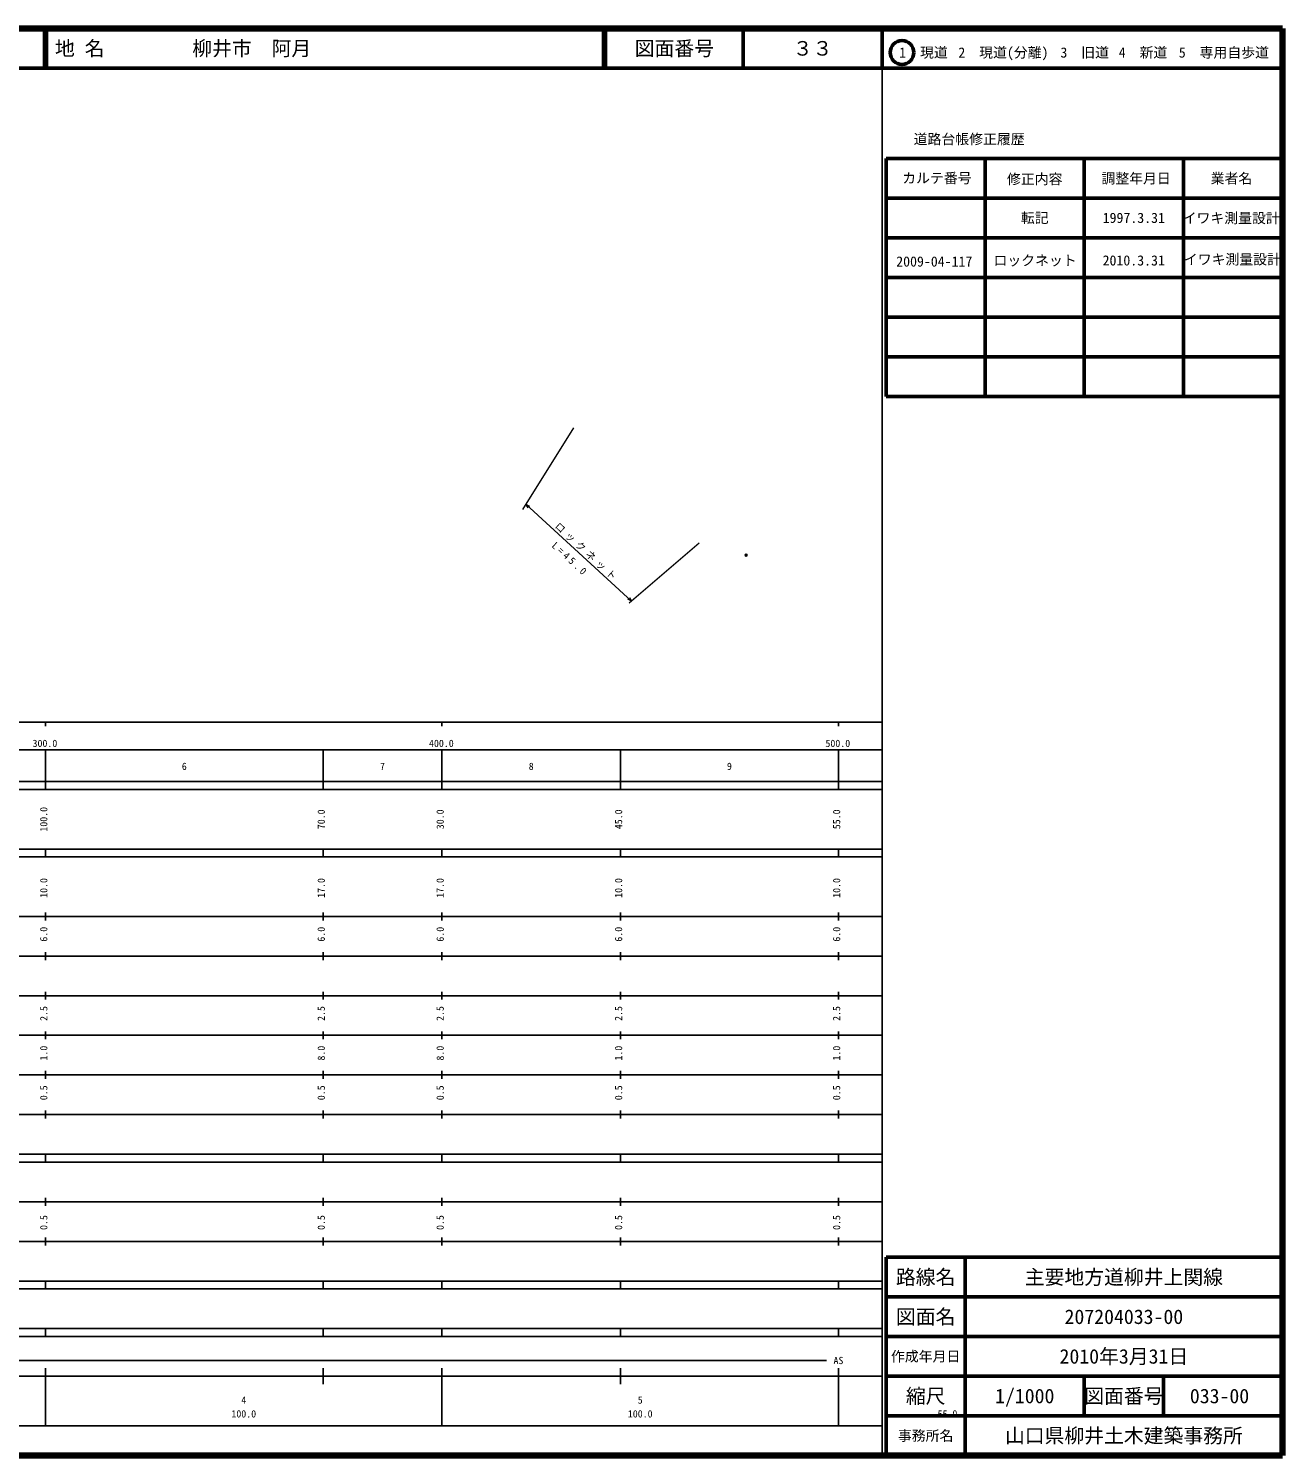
# Model space of a CAD drawing. Units: millimetres on the paper, with parts at other scales. Extents: x 40 to 680, y 20 to 380.
# Drawn here: x 363.7 to 680, y 20 to 380 of the extents above; entities that cross this region are included whole.
import ezdxf
from ezdxf.enums import TextEntityAlignment as Align

# ---------------------------------------------------------------- set-up
doc = ezdxf.new("R2010")
doc.units = ezdxf.units.MM
doc.header["$PDMODE"] = 32
doc.header["$PDSIZE"] = 0.5
doc.layers.add('M-OTRS', color=6, linetype='Continuous')
doc.layers.add('M-TTL-TXT', color=7, linetype='Continuous')
for name, color, linetype, lineweight in [('M-STR-HTXT', 7, 'Continuous', 13), ('M-TTL', 2, 'Continuous', 140), ('M-TTL-BAND', 7, 'Continuous', 25), ('M-TTL-FRAM', 2, 'Continuous', 50), ('M-TTL-LINE', 7, 'Continuous', 50)]:
    doc.layers.add(name, color=color, linetype=linetype, lineweight=lineweight)
doc.styles.add('ＭＳ ゴシック', font='')
doc.styles.get('ＭＳ ゴシック').set_extended_font_data('MS Gothic')

msp = doc.modelspace()

# ---------------------------------------------------------------- linework, layer by layer
at = {"layer": 'M-OTRS'}
msp.add_point((544.697, 247.153), dxfattribs=at)
at = {"layer": 'M-STR-HTXT'}
for p, q in [((488.379, 258.685), (501.229, 279.259)), ((515.803, 235.536), (489.186, 259.977)), ((532.888, 250.189), (515.212, 235.03))]:
    msp.add_line(p, q, dxfattribs=at)
for points in [[(489.728, 259.089), (489.186, 259.977), (490.115, 259.51)], [(515.261, 236.424), (515.803, 235.536), (514.873, 236.003)]]:
    msp.add_lwpolyline(points, dxfattribs=at)
at = {"layer": 'M-TTL'}
for p, q in [((680, 380), (40, 380)), ((680, 20), (680, 380)), ((40, 20), (680, 20))]:
    msp.add_line(p, q, dxfattribs=at)
at = {"layer": 'M-TTL-BAND'}
for p, q in [((579, 20), (579, 370)), ((40, 205), (579, 205)), ((368, 205), (368, 204)), ((468, 205), (468, 204)), ((568, 205), (568, 204)), ((68, 198), (579, 198)), ((368, 188), (368, 198)), ((438, 188), (438, 198)), ((468, 188), (468, 198)), ((513, 188), (513, 198)), ((568, 188), (568, 198)), ((40, 190), (579, 190)), ((40, 188), (579, 188)), ((40, 173), (579, 173)), ((368, 171), (368, 173)), ((438, 171), (438, 173)), ((468, 171), (468, 173)), ((513, 171), (513, 173)), ((568, 171), (568, 173)), ((40, 171), (579, 171)), ((40, 156), (579, 156)), ((368, 155), (368, 157)), ((438, 155), (438, 157)), ((468, 155), (468, 157)), ((513, 155), (513, 157)), ((568, 155), (568, 157)), ((46, 146), (579, 146)), ((368, 145), (368, 147)), ((438, 145), (438, 147)), ((468, 145), (468, 147)), ((513, 145), (513, 147)), ((568, 145), (568, 147)), ((368, 135), (368, 137)), ((438, 135), (438, 137)), ((468, 135), (468, 137)), ((513, 135), (513, 137)), ((568, 135), (568, 137)), ((52, 136), (579, 136)), ((46, 126), (579, 126)), ((368, 125), (368, 127)), ((438, 125), (438, 127)), ((468, 125), (468, 127)), ((513, 125), (513, 127)), ((568, 125), (568, 127)), ((52, 116), (579, 116)), ((368, 115), (368, 117)), ((438, 115), (438, 117)), ((468, 115), (468, 117)), ((513, 115), (513, 117)), ((568, 115), (568, 117)), ((46, 106), (579, 106)), ((368, 105), (368, 107)), ((438, 105), (438, 107)), ((468, 105), (468, 107)), ((513, 105), (513, 107)), ((568, 105), (568, 107)), ((40, 96), (579, 96)), ((40, 94), (579, 94)), ((368, 94), (368, 96)), ((438, 94), (438, 96)), ((468, 94), (468, 96)), ((513, 94), (513, 96)), ((568, 94), (568, 96)), ((49, 84), (579, 84)), ((368, 83), (368, 85)), ((438, 83), (438, 85)), ((468, 83), (468, 85)), ((513, 83), (513, 85)), ((568, 83), (568, 85)), ((40, 74), (579, 74)), ((368, 73), (368, 75)), ((438, 73), (438, 75)), ((468, 73), (468, 75)), ((513, 73), (513, 75)), ((568, 73), (568, 75)), ((40, 64), (579, 64)), ((40, 62), (579, 62)), ((368, 62), (368, 64)), ((438, 62), (438, 64)), ((468, 62), (468, 64)), ((513, 62), (513, 64)), ((568, 62), (568, 64)), ((40, 52), (579, 52)), ((368, 50), (368, 52)), ((438, 50), (438, 52)), ((468, 50), (468, 52)), ((513, 50), (513, 52)), ((568, 50), (568, 52)), ((40, 50), (579, 50)), ((71, 44), (565, 44)), ((40, 40), (579, 40)), ((368, 27.5), (368, 42)), ((438, 38), (438, 42)), ((468, 27.5), (468, 42)), ((513, 38), (513, 42)), ((568, 27.5), (568, 42)), ((68, 27.5), (579, 27.5))]:
    msp.add_line(p, q, dxfattribs=at)
at = {"layer": 'M-TTL-FRAM'}
for p, q in [((580, 347.197), (580, 287.197)), ((580, 347.197), (680, 347.197)), ((580, 287.197), (680, 287.197)), ((680, 70), (580, 70)), ((580, 70), (580, 20))]:
    msp.add_line(p, q, dxfattribs=at)
at = {"layer": 'M-TTL-LINE'}
for p, q in [((367.75, 380), (367.75, 370)), ((368.25, 380), (368.25, 370)), ((508.747, 380), (508.747, 370)), ((509.247, 380), (509.247, 370)), ((543.997, 380), (543.997, 370)), ((579, 380), (579, 370)), ((40, 370), (680, 370)), ((605, 347.197), (605, 287.197)), ((630, 347.197), (630, 287.197)), ((655, 347.197), (655, 287.197)), ((580, 337.197), (680, 337.197)), ((580, 327.197), (680, 327.197)), ((580, 317.197), (680, 317.197)), ((580, 307.197), (680, 307.197)), ((580, 297.197), (680, 297.197)), ((600, 70), (600, 20)), ((680, 60), (580, 60)), ((680, 50), (580, 50)), ((680, 40), (580, 40)), ((630, 40), (630, 30)), ((650, 40), (650, 30)), ((680, 30), (580, 30))]:
    msp.add_line(p, q, dxfattribs=at)
msp.add_circle((584.031, 373.958), 3, dxfattribs=at)

# ---------------------------------------------------------------- texts
at = {"layer": 'M-STR-HTXT', "char_height": 1.833, "attachment_point": 7, "rotation": 317.4, "style": 'ＭＳ ゴシック'}
for s, insert in [('\\T1.4;ロックネット', (496.151, 254.114)), ('\\T1.53;L=45.0', (495.499, 249.31))]:
    msp.add_mtext(s, dxfattribs=dict(at, insert=insert))
at = {"layer": 'M-TTL-BAND', "style": 'ＭＳ ゴシック'}
for s, p in [('300.0', (367.844, 198.195)), ('400.0', (467.844, 198.195)), ('500.0', (567.844, 198.195)), ('6', (403, 192.405)), ('7', (453, 192.405)), ('8', (490.5, 192.405)), ('9', (540.5, 192.405)), ('AS', (568, 42.5)), ('4', (418, 32.523)), ('5', (518, 32.523)), ('100.0', (418, 29.033)), ('100.0', (518, 29.033)), ('55.0', (595.5, 29.033))]:
    msp.add_text(s, height=1.833, dxfattribs=at).set_placement(p, align=Align.BOTTOM_CENTER)
for s, p in [('100.0', (369, 180.5)), ('70.0', (439, 180.5)), ('30.0', (469, 180.5)), ('45.0', (514, 180.5)), ('55.0', (569, 180.5)), ('10.0', (369, 163.174)), ('17.0', (439, 163.174)), ('17.0', (469, 163.174)), ('10.0', (514, 163.174)), ('10.0', (569, 163.174)), ('6.0', (369, 151.5)), ('6.0', (439, 151.5)), ('6.0', (469, 151.5)), ('6.0', (514, 151.5)), ('6.0', (569, 151.5)), ('2.5', (369, 131.5)), ('2.5', (439, 131.5)), ('2.5', (469, 131.5)), ('2.5', (514, 131.5)), ('2.5', (569, 131.5)), ('1.0', (369, 121.5)), ('8.0', (439, 121.5)), ('8.0', (469, 121.5)), ('1.0', (514, 121.5)), ('1.0', (569, 121.5)), ('0.5', (369, 111.5)), ('0.5', (439, 111.5)), ('0.5', (469, 111.5)), ('0.5', (514, 111.5)), ('0.5', (569, 111.5)), ('0.5', (369, 78.764)), ('0.5', (439, 78.764)), ('0.5', (469, 78.764)), ('0.5', (514, 78.764)), ('0.5', (569, 78.764))]:
    msp.add_text(s, height=1.833, rotation=90, dxfattribs=at).set_placement(p, align=Align.BOTTOM_CENTER)
at = {"layer": 'M-TTL-TXT', "style": 'ＭＳ ゴシック'}
for s, p in [('地 名', (370.38, 375)), ('柳井市\u3000阿月', (405.024, 375))]:
    msp.add_text(s, height=3.666, dxfattribs=at).set_placement(p, align=Align.MIDDLE_LEFT)
for s, height, p in [('図面番号', 3.666, (526.622, 375)), ('３３', 3.666, (561.497, 375)), ('1\u3000現道', 2.566, (589.448, 373.958)), ('2\u3000現道(分離)', 2.566, (609.619, 373.958)), ('3\u3000旧道', 2.566, (630.121, 373.958)), ('4\u3000新道', 2.566, (644.824, 373.958)), ('5\u3000専用自歩道', 2.566, (665.228, 373.958)), ('道路台帳修正履歴', 2.566, (600.968, 352.113)), ('カルテ番号', 2.566, (592.839, 342.277)), ('修正内容', 2.566, (617.509, 342.023)), ('調整年月日', 2.566, (643.089, 342.197)), ('業者名', 2.566, (667.134, 342.197)), ('転記', 2.566, (617.5, 332.245)), ('1997.3.31', 2.566, (642.5, 332.245)), ('イワキ測量設計', 2.566, (667.077, 332.189)), ('2009-04-117', 2.566, (592.178, 321.23)), ('ロックネット', 2.566, (617.603, 321.5)), ('2010.3.31', 2.566, (642.487, 321.5)), ('イワキ測量設計', 2.566, (667.372, 321.771)), ('路線名', 3.666, (590, 65)), ('路線名', 3.666, (590, 65)), ('主要地方道柳井上関線', 3.666, (640, 65)), ('図面名', 3.666, (590, 55)), ('図面名', 3.666, (590, 55)), ('207204033-00', 3.666, (640, 55)), ('2010年3月31日', 3.666, (640, 45)), ('作成年月日', 2.566, (590, 45)), ('作成年月日', 2.566, (590, 45)), ('縮尺', 3.666, (590, 35)), ('縮尺', 3.666, (590, 35)), ('1/1000', 3.666, (615, 35)), ('図面番号', 3.666, (640, 35)), ('図面番号', 3.666, (640, 35)), ('033-00', 3.666, (664.125, 35)), ('事務所名', 2.566, (590, 25)), ('事務所名', 2.566, (590, 25)), ('山口県柳井土木建築事務所', 3.666, (640, 25))]:
    msp.add_text(s, height=height, dxfattribs=at).set_placement(p, align=Align.MIDDLE_CENTER)

doc.saveas('drawing.dxf')
